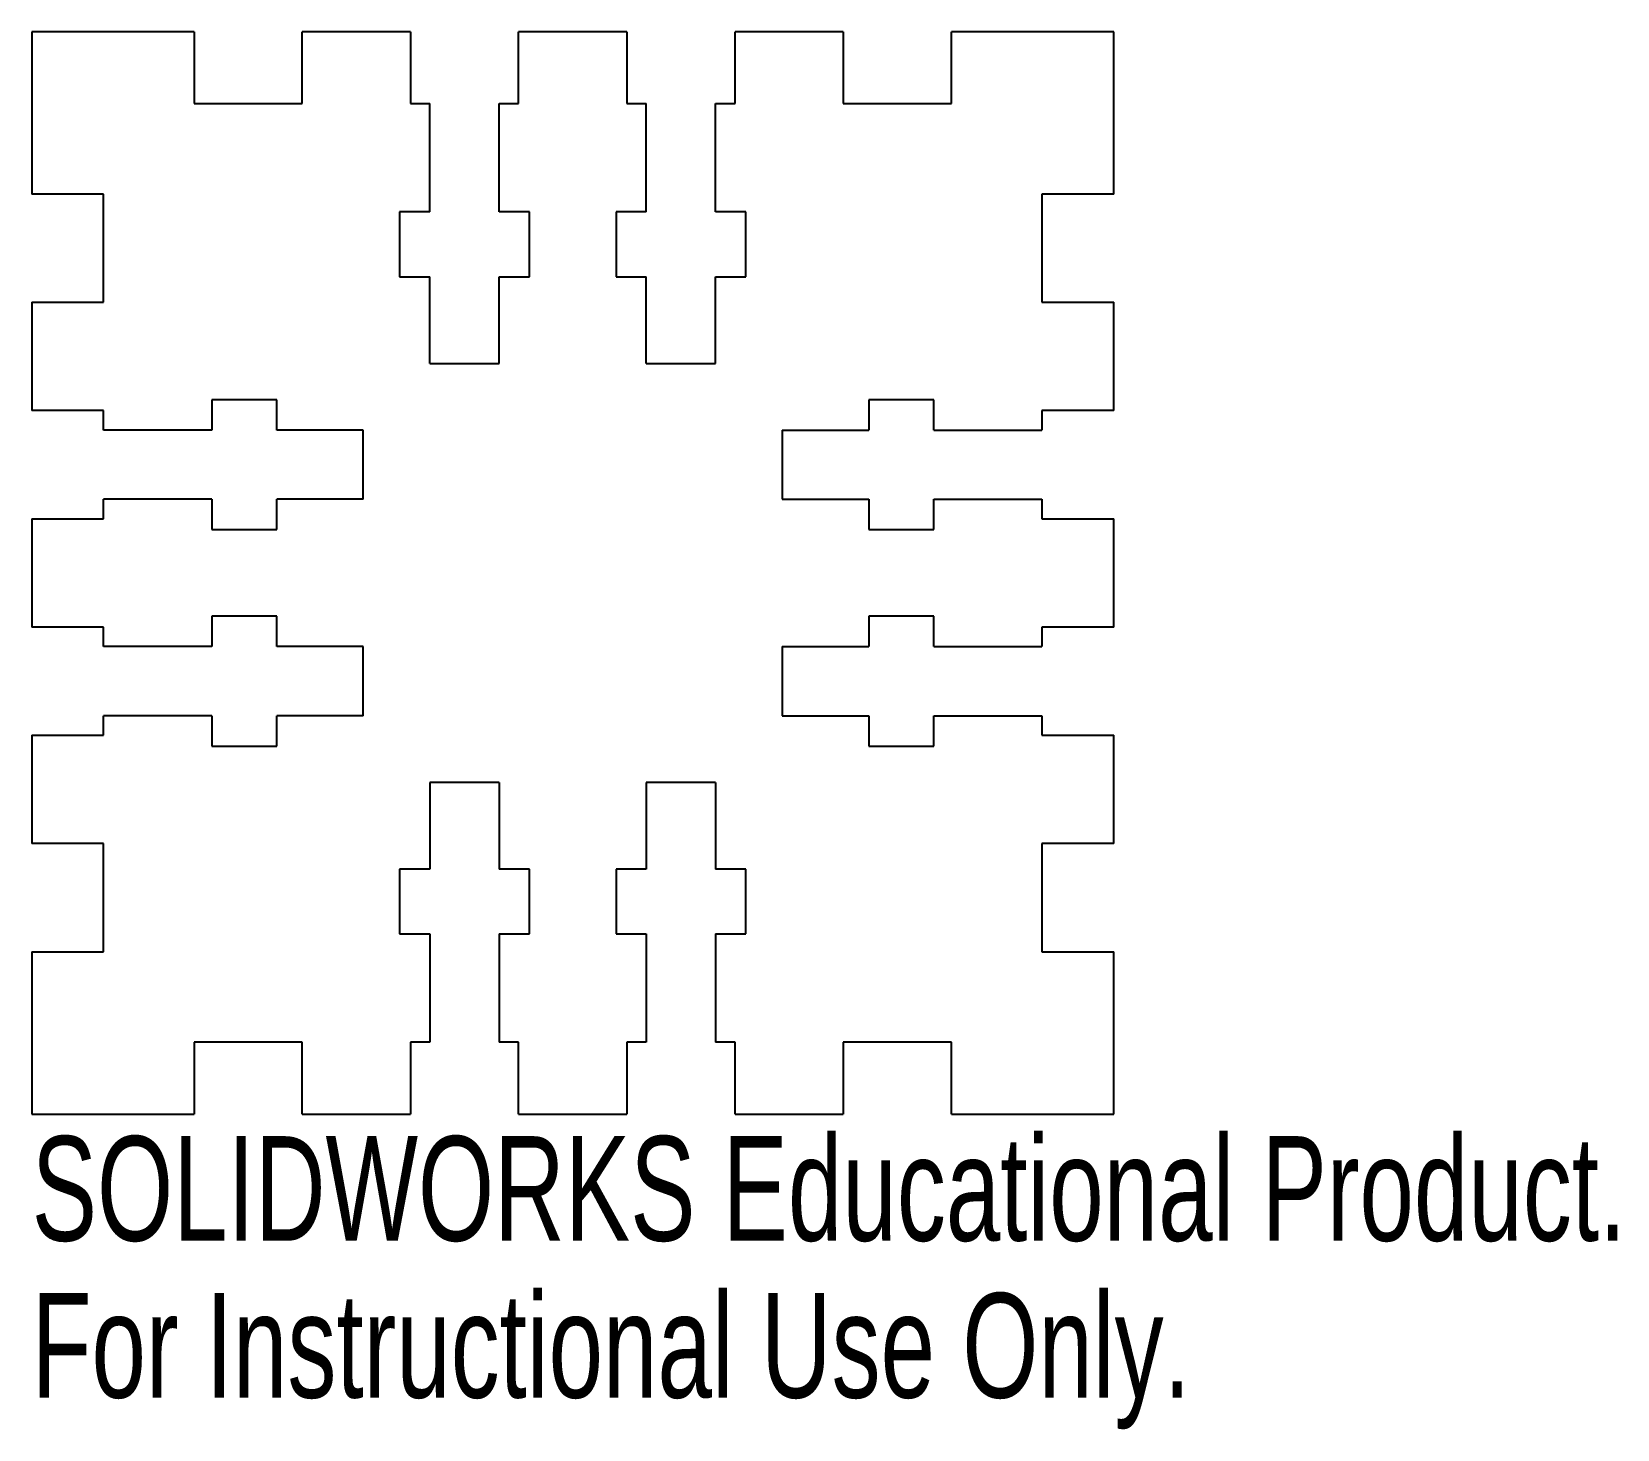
# Model space of a CAD drawing. Header units: millimetres. Extents: x -21.3 to 52, y -48.7 to 15.9.
import ezdxf

# ---------------------------------------------------------------- set-up
doc = ezdxf.new("R2010")
doc.units = ezdxf.units.MM
doc.styles.add('SLDTEXTSTYLE0', font='TXT', dxfattribs={"width": 0.7})

msp = doc.modelspace()

# ---------------------------------------------------------------- linework, layer by layer
at = {"color": 7, "linetype": 'Continuous', "lineweight": 25}
for p, q in [((-13.767, 15.852), (-21.267, 15.852)), ((-21.267, 15.852), (-21.267, 8.352)), ((-13.767, 15.852), (-13.767, 12.532)), ((-3.767, 15.852), (-8.767, 15.852)), ((-8.767, 12.532), (-8.767, 15.852)), ((-3.767, 15.852), (-3.767, 12.532)), ((6.233, 15.852), (1.233, 15.852)), ((1.233, 12.532), (1.233, 15.852)), ((6.233, 15.852), (6.233, 12.532)), ((16.233, 15.852), (11.233, 15.852)), ((11.233, 12.532), (11.233, 15.852)), ((16.233, 15.852), (16.233, 12.532)), ((28.733, 15.852), (21.233, 15.852)), ((21.233, 12.532), (21.233, 15.852)), ((28.733, 8.352), (28.733, 15.852)), ((-13.767, 12.532), (-8.767, 12.532)), ((-3.767, 12.532), (-2.867, 12.532)), ((-2.867, 7.532), (-2.867, 12.532)), ((0.333, 12.532), (1.233, 12.532)), ((0.333, 7.532), (0.333, 12.532)), ((6.233, 12.532), (7.133, 12.532)), ((7.133, 7.532), (7.133, 12.532)), ((10.333, 12.532), (11.233, 12.532)), ((10.333, 7.532), (10.333, 12.532)), ((16.233, 12.532), (21.233, 12.532)), ((-17.947, 8.352), (-21.267, 8.352)), ((-17.947, 3.352), (-17.947, 8.352)), ((25.413, 8.352), (25.413, 3.352)), ((28.733, 8.352), (25.413, 8.352)), ((-2.867, 7.532), (-4.267, 7.532)), ((-4.267, 7.532), (-4.267, 4.532)), ((1.733, 7.532), (0.333, 7.532)), ((1.733, 4.532), (1.733, 7.532)), ((5.733, 7.532), (5.733, 4.532)), ((7.133, 7.532), (5.733, 7.532)), ((11.733, 7.532), (10.333, 7.532)), ((11.733, 4.532), (11.733, 7.532)), ((-4.267, 4.532), (-2.867, 4.532)), ((-2.867, 0.532), (-2.867, 4.532)), ((0.333, 4.532), (1.733, 4.532)), ((0.333, 0.532), (0.333, 4.532)), ((5.733, 4.532), (7.133, 4.532)), ((7.133, 0.532), (7.133, 4.532)), ((10.333, 4.532), (11.733, 4.532)), ((10.333, 0.532), (10.333, 4.532)), ((-21.267, 3.352), (-17.947, 3.352)), ((-21.267, 3.352), (-21.267, -1.648)), ((25.413, 3.352), (28.733, 3.352)), ((28.733, -1.648), (28.733, 3.352)), ((-2.867, 0.532), (0.333, 0.532)), ((7.133, 0.532), (10.333, 0.532)), ((-12.947, -1.148), (-12.947, -2.548)), ((-9.947, -1.148), (-12.947, -1.148)), ((-9.947, -2.548), (-9.947, -1.148)), ((17.413, -1.148), (17.413, -2.548)), ((20.413, -1.148), (17.413, -1.148)), ((20.413, -2.548), (20.413, -1.148)), ((-17.947, -1.648), (-21.267, -1.648)), ((-17.947, -2.548), (-17.947, -1.648)), ((25.413, -1.648), (25.413, -2.548)), ((28.733, -1.648), (25.413, -1.648)), ((-12.947, -2.548), (-17.947, -2.548)), ((-5.947, -2.548), (-9.947, -2.548)), ((-5.947, -5.748), (-5.947, -2.548)), ((13.413, -2.548), (13.413, -5.748)), ((13.413, -2.548), (17.413, -2.548)), ((20.413, -2.548), (25.413, -2.548)), ((-12.947, -5.748), (-17.947, -5.748)), ((-17.947, -6.648), (-17.947, -5.748)), ((-12.947, -5.748), (-12.947, -7.148)), ((-5.947, -5.748), (-9.947, -5.748)), ((-9.947, -7.148), (-9.947, -5.748)), ((13.413, -5.748), (17.413, -5.748)), ((17.413, -5.748), (17.413, -7.148)), ((20.413, -5.748), (25.413, -5.748)), ((20.413, -7.148), (20.413, -5.748)), ((25.413, -5.748), (25.413, -6.648)), ((-21.267, -6.648), (-17.947, -6.648)), ((-21.267, -6.648), (-21.267, -11.648)), ((-12.947, -7.148), (-9.947, -7.148)), ((17.413, -7.148), (20.413, -7.148)), ((25.413, -6.648), (28.733, -6.648)), ((28.733, -11.648), (28.733, -6.648)), ((-17.947, -11.648), (-21.267, -11.648)), ((-17.947, -12.548), (-17.947, -11.648)), ((-12.947, -11.148), (-12.947, -12.548)), ((-9.947, -11.148), (-12.947, -11.148)), ((-9.947, -12.548), (-9.947, -11.148)), ((17.413, -11.148), (17.413, -12.548)), ((20.413, -11.148), (17.413, -11.148)), ((20.413, -12.548), (20.413, -11.148)), ((25.413, -11.648), (25.413, -12.548)), ((28.733, -11.648), (25.413, -11.648)), ((-12.947, -12.548), (-17.947, -12.548)), ((-5.947, -12.548), (-9.947, -12.548)), ((-5.947, -15.748), (-5.947, -12.548)), ((13.413, -12.548), (13.413, -15.748)), ((13.413, -12.548), (17.413, -12.548)), ((20.413, -12.548), (25.413, -12.548)), ((-12.947, -15.748), (-17.947, -15.748)), ((-17.947, -16.648), (-17.947, -15.748)), ((-12.947, -15.748), (-12.947, -17.148)), ((-5.947, -15.748), (-9.947, -15.748)), ((-9.947, -17.148), (-9.947, -15.748)), ((13.413, -15.748), (17.413, -15.748)), ((17.413, -15.748), (17.413, -17.148)), ((20.413, -15.748), (25.413, -15.748)), ((20.413, -17.148), (20.413, -15.748)), ((25.413, -15.748), (25.413, -16.648)), ((-21.267, -16.648), (-17.947, -16.648)), ((-21.267, -16.648), (-21.267, -21.648)), ((25.413, -16.648), (28.733, -16.648)), ((28.733, -21.648), (28.733, -16.648)), ((-12.947, -17.148), (-9.947, -17.148)), ((17.413, -17.148), (20.413, -17.148)), ((-2.867, -18.828), (-2.867, -22.828)), ((0.333, -18.828), (-2.867, -18.828)), ((0.333, -18.828), (0.333, -22.828)), ((7.133, -18.828), (7.133, -22.828)), ((10.333, -18.828), (7.133, -18.828)), ((10.333, -18.828), (10.333, -22.828)), ((-17.947, -21.648), (-21.267, -21.648)), ((-17.947, -26.648), (-17.947, -21.648)), ((25.413, -21.648), (25.413, -26.648)), ((28.733, -21.648), (25.413, -21.648)), ((-4.267, -22.828), (-4.267, -25.828)), ((-2.867, -22.828), (-4.267, -22.828)), ((1.733, -22.828), (0.333, -22.828)), ((1.733, -25.828), (1.733, -22.828)), ((5.733, -22.828), (5.733, -25.828)), ((7.133, -22.828), (5.733, -22.828)), ((11.733, -22.828), (10.333, -22.828)), ((11.733, -25.828), (11.733, -22.828)), ((-4.267, -25.828), (-2.867, -25.828)), ((-2.867, -25.828), (-2.867, -30.828)), ((0.333, -25.828), (1.733, -25.828)), ((0.333, -25.828), (0.333, -30.828)), ((5.733, -25.828), (7.133, -25.828)), ((7.133, -25.828), (7.133, -30.828)), ((10.333, -25.828), (11.733, -25.828)), ((10.333, -25.828), (10.333, -30.828)), ((-21.267, -26.648), (-17.947, -26.648)), ((-21.267, -26.648), (-21.267, -34.148)), ((25.413, -26.648), (28.733, -26.648)), ((28.733, -34.148), (28.733, -26.648)), ((-13.767, -30.828), (-13.767, -34.148)), ((-8.767, -30.828), (-13.767, -30.828)), ((-8.767, -34.148), (-8.767, -30.828)), ((-3.767, -30.828), (-3.767, -34.148)), ((-2.867, -30.828), (-3.767, -30.828)), ((1.233, -30.828), (0.333, -30.828)), ((1.233, -34.148), (1.233, -30.828)), ((6.233, -30.828), (6.233, -34.148)), ((7.133, -30.828), (6.233, -30.828)), ((11.233, -30.828), (10.333, -30.828)), ((11.233, -34.148), (11.233, -30.828)), ((16.233, -30.828), (16.233, -34.148)), ((21.233, -30.828), (16.233, -30.828)), ((21.233, -34.148), (21.233, -30.828)), ((-21.267, -34.148), (-13.767, -34.148)), ((-8.767, -34.148), (-3.767, -34.148)), ((1.233, -34.148), (6.233, -34.148)), ((11.233, -34.148), (16.233, -34.148)), ((21.233, -34.148), (28.733, -34.148))]:
    msp.add_line(p, q, dxfattribs=at)

# ---------------------------------------------------------------- texts
at = {"color": 7, "linetype": 'Continuous', "char_height": 4.83362, "attachment_point": 1, "style": 'SLDTEXTSTYLE0'}
for s, insert in [('SOLIDWORKS Educational Product.', (-21.267, -35.168)), ('For Instructional Use Only.', (-21.267, -42.418))]:
    msp.add_mtext(s, dxfattribs=dict(at, insert=insert))

doc.saveas('drawing.dxf')
